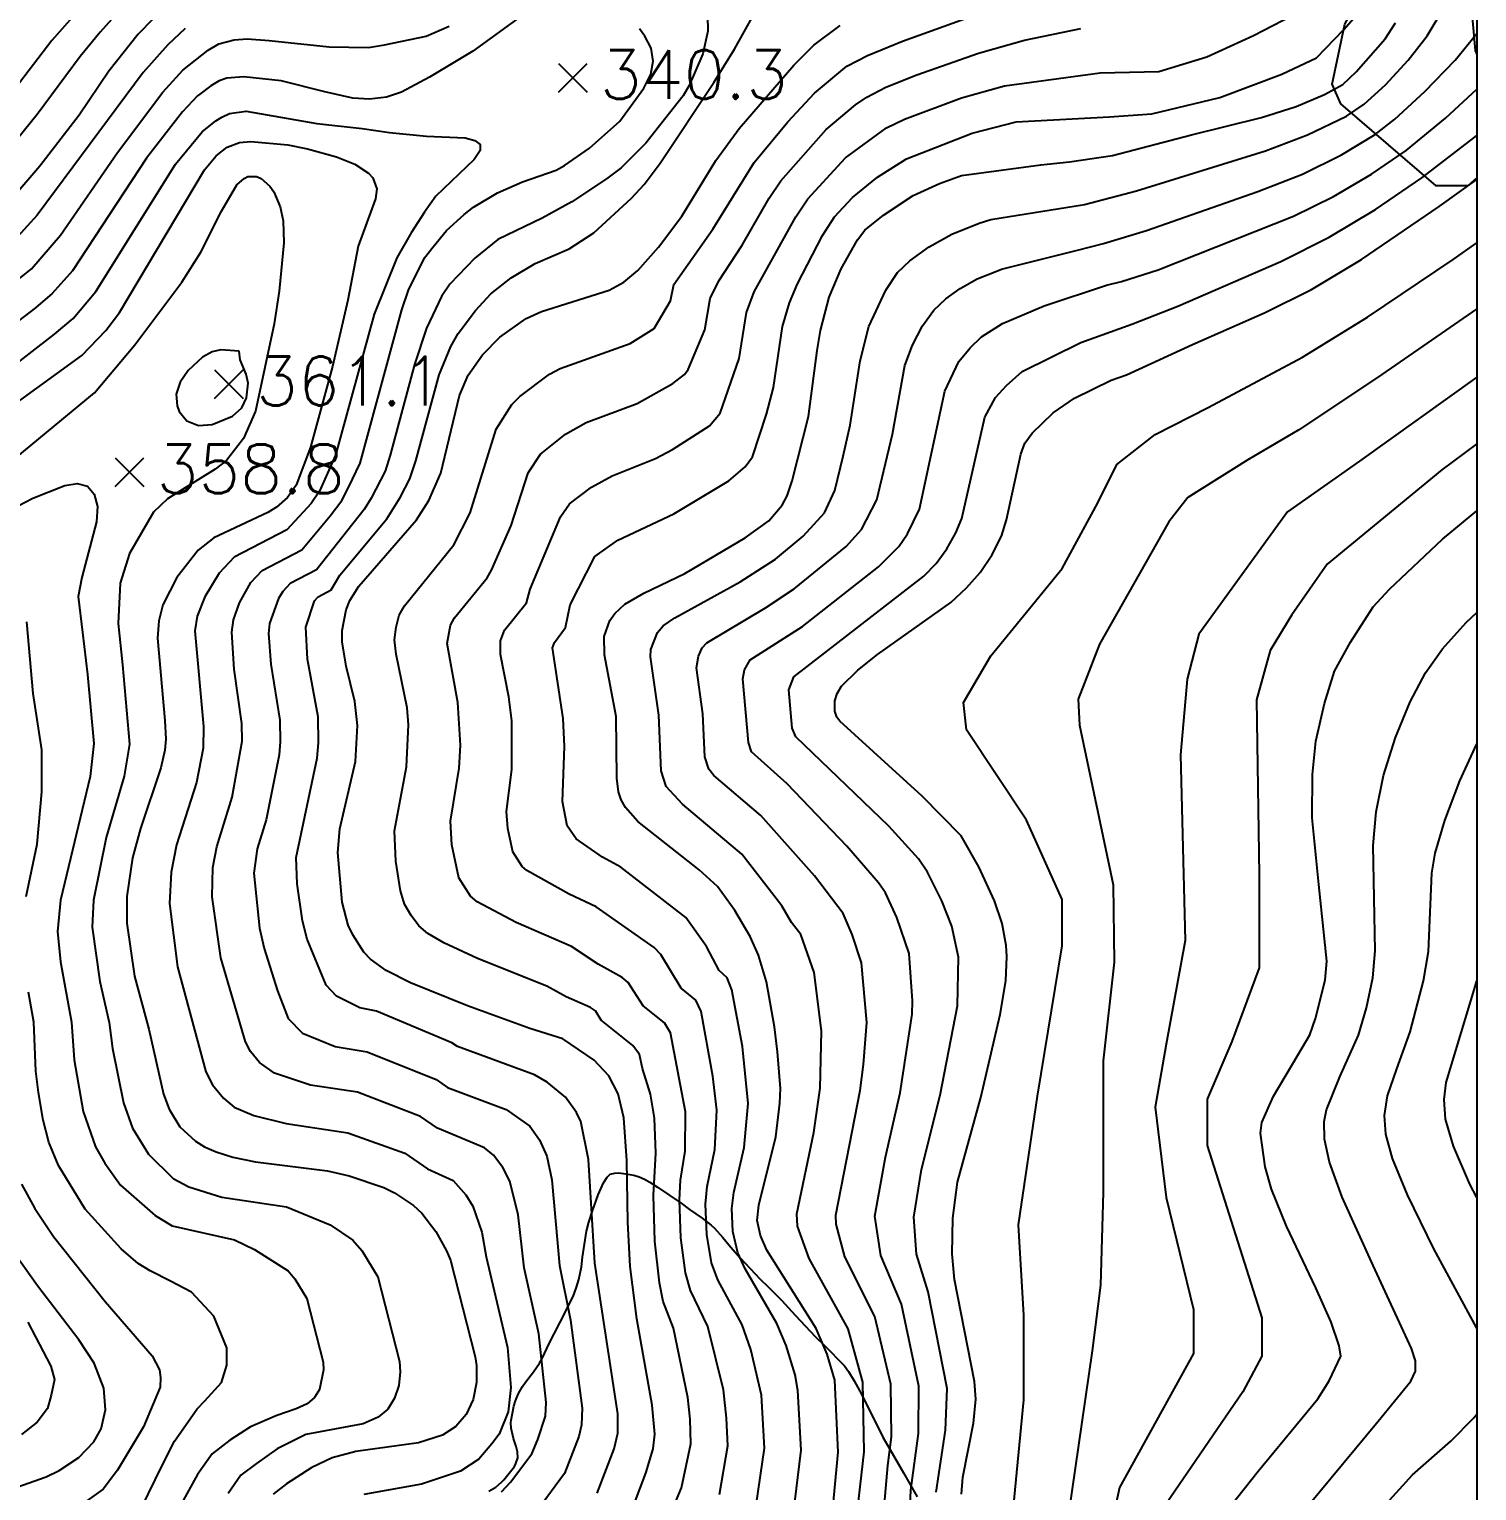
# Model space of a CAD drawing. Extents: x 197794 to 200030, y 561152 to 563931.
# Drawn here: x 199732.8 to 200000, y 562998.3 to 563268.1 of the extents above; entities that cross this region are included whole.
import ezdxf

# ---------------------------------------------------------------- set-up
doc = ezdxf.new("R2010")
doc.units = 0
for name, color, linetype in [('F0017111', 30, 'CONTINUOUS'), ('F0017114', 7, 'CONTINUOUS'), ('F0027132', 7, 'CONTINUOUS'), ('F0027217', 7, 'CONTINUOUS'), ('G0037213', 32, 'CONTINUOUS'), ('H0017334', 7, 'CONTINUOUS')]:
    doc.layers.add(name, color=color, linetype=linetype)
doc.styles.add('NGSW', font='romans.shx', dxfattribs={"bigfont": 'ngsw.shx'})

# ---------------------------------------------------------------- blocks, each defined once
blk = doc.blocks.new('F0027217')
at = {"layer": 'F0027217'}
for p, q in [((-2.652, 2.652), (2.652, -2.652)), ((-2.652, -2.652), (2.652, 2.652))]:
    blk.add_line(p, q, dxfattribs=at)

msp = doc.modelspace()

# ---------------------------------------------------------------- linework, layer by layer
at = {"layer": 'F0017111'}
for points, elevation in [([(199748.88, 563279.45), (199736.97, 563265.98), (199730.21, 563257.12)], 315), ([(199752.26, 563274.7), (199745.91, 563267.57), (199742.23, 563263.08), (199734.3, 563252.32), (199729.32, 563246.23)], 320), ([(199873.82, 562993.7), (199875.32, 563005.84), (199874.68, 563016.85), (199874.18, 563019.76), (199872.53, 563025.16), (199870.8, 563029.23), (199864.94, 563039.3), (199863.58, 563042.27), (199862.67, 563046.22), (199862.48, 563050.42), (199862.87, 563053.38), (199864.78, 563061.71), (199865.49, 563069.79), (199864.48, 563080.32), (199862.49, 563090.77), (199861.62, 563093.04), (199860.18, 563094.37), (199857.83, 563098.8), (199853.99, 563104.15), (199842, 563113.42), (199838.65, 563115.3), (199833.76, 563118.65), (199832.09, 563121.05), (199831.24, 563125.55), (199831.62, 563135.68), (199831.38, 563140.85), (199829.39, 563153.92), (199829.77, 563154.91), (199831.78, 563157.66), (199832.65, 563161.83), (199837.23, 563170.79), (199841.45, 563173.79), (199851.8, 563178.64), (199861.95, 563184.75), (199864.97, 563187.31), (199866.3, 563189.16), (199868.9, 563197.03), (199870.16, 563201.98), (199871.87, 563213.24), (199873.15, 563217.61), (199874.6, 563221.07), (199879.25, 563229.99), (199881.45, 563233.45), (199884.79, 563237.05), (199889.36, 563240.76), (199894.74, 563244.19), (199906.83, 563248.91), (199914.96, 563250.97), (199932.21, 563251.91), (199940.01, 563252.47), (199952.58, 563255.49), (199964.03, 563259.78), (199970.4, 563262.8), (199975.49, 563268.05), (199980.42, 563273.77)], 305), ([(199824.8, 563271.38), (199814.71, 563264.01), (199806.68, 563259.21), (199801.5, 563256.49), (199798.73, 563255.56), (199795.61, 563255.19), (199792.53, 563255.37), (199787.4, 563256.53), (199779.33, 563258.54), (199772.4, 563259.33), (199769.31, 563259.08), (199767.85, 563258.54), (199766.33, 563257.63), (199764.28, 563256.09), (199763.88, 563255.77), (199761.09, 563252.81), (199754.44, 563244.27), (199740.77, 563223.52), (199737.06, 563219.29), (199733.98, 563216.64), (199701.77, 563192.11)], 340), ([(199885.14, 562989.93), (199886.91, 563005.52), (199886.67, 563018.38), (199883.98, 563028.21), (199876.74, 563041.24), (199874.62, 563047.19), (199874.5, 563049.43), (199877.61, 563064.48), (199878.77, 563072.66), (199879.03, 563083.21), (199877.68, 563094), (199875.21, 563101.04), (199873.48, 563103.24), (199871.72, 563106.32), (199864.35, 563115.83), (199853.4, 563125.05), (199850.37, 563128.35), (199849.48, 563131.21), (199849.02, 563141.49), (199847.47, 563152.28), (199847.57, 563153.61), (199848.75, 563156.76), (199849.85, 563157.97), (199852, 563159.47), (199864.04, 563166.1), (199870.56, 563170.28), (199875.68, 563174.52), (199879.57, 563178.85), (199881.48, 563182.98), (199883.04, 563189.26), (199884.31, 563195.01), (199886.16, 563206.87), (199887.78, 563213.21), (199890.93, 563219.93), (199893.09, 563223.17), (199895.38, 563225.37), (199898.94, 563227.92), (199903.09, 563230.26), (199908.12, 563232.27), (199910.3, 563232.96), (199927.61, 563235.71), (199937.16, 563238.24), (199960.98, 563245.63), (199968.78, 563248.6), (199975.98, 563252.06), (199979.23, 563254.28), (199983.14, 563257.85), (199987.35, 563262.35), (199990.84, 563266.87), (199993.63, 563271.51)], 295), ([(199715.59, 563209.76), (199733.22, 563223.86), (199738.56, 563230.08), (199749.1, 563245.36), (199757.46, 563256.46), (199761.13, 563260.5), (199765.81, 563264.23), (199767.79, 563265.37), (199770.63, 563266.15), (199773.05, 563266.32), (199777.08, 563266.01), (199788.2, 563264.86), (199795.45, 563264.74), (199798.37, 563265.18), (199806.05, 563266.81), (199810.32, 563268.64)], 335), ([(199857.99, 563270.62), (199858.09, 563267.71), (199857.12, 563263.55), (199854.63, 563257.73), (199853.53, 563255.8), (199846.6, 563247.08), (199842.06, 563242.52), (199839.38, 563240.48), (199832.94, 563236.26), (199827.46, 563233.23), (199819.31, 563229.25), (199815.08, 563225.83), (199810.46, 563221.04), (199808.88, 563218.75), (199806.12, 563212.91), (199803.92, 563206.2), (199799.45, 563189.5), (199798.49, 563186.55), (199795.92, 563181.51), (199794.66, 563179.42), (199785.83, 563168.3), (199780.95, 563165.77), (199779.59, 563164.3), (199778.82, 563163.01), (199777.18, 563158.42), (199776.97, 563156.57), (199777.41, 563150.91), (199779.07, 563140.58), (199779.13, 563136.56), (199778.96, 563134.16), (199776.53, 563122.15), (199774.88, 563116.83), (199774.28, 563112.31), (199775.3, 563102.19), (199776.15, 563098.43), (199778.63, 563090.62), (199780.61, 563085.52), (199783.22, 563082.81), (199789.28, 563080.36), (199795.16, 563079.37), (199807.93, 563074.22), (199810.02, 563072.8), (199820.87, 563068.73), (199825.18, 563065.65), (199827.02, 563063.11), (199828.36, 563060.12), (199829.24, 563055.72), (199830.67, 563039.92), (199832.72, 563029.84), (199834.84, 563013.59), (199834.77, 563010.54), (199834.26, 563008.39), (199831.59, 563001.54), (199826.64, 562994.77)], 335), ([(199837.62, 562997.91), (199840.77, 563006.11), (199841.45, 563008.98), (199841.44, 563012.53), (199837.18, 563040.34), (199836.03, 563059.49), (199834.64, 563066.49), (199833.84, 563068.18), (199831.82, 563071.01), (199828.42, 563073.75), (199826.08, 563075.13), (199811.87, 563080.31), (199810.83, 563081.02), (199796.93, 563086.86), (199793.81, 563087.49), (199789.52, 563089.64), (199787.59, 563091.65), (199784.13, 563100.13), (199783.22, 563103.52), (199782.29, 563110.35), (199782.05, 563115.22), (199785.98, 563133.53), (199786.17, 563136.4), (199786.12, 563141.18), (199784.16, 563151.85), (199783.87, 563157.76), (199785.44, 563162.6), (199786.12, 563163.34), (199788.56, 563164.6), (199790.16, 563167.31), (199798.8, 563177.72), (199801.28, 563181.65), (199803.08, 563185.08), (199804.19, 563188.4), (199808.48, 563204.29), (199810.63, 563209.52), (199811.96, 563211.94), (199815.17, 563216.16), (199818.01, 563219.23), (199821.78, 563222.21), (199826.19, 563224.86), (199832.44, 563227.58), (199837.03, 563230.5), (199843.98, 563236.9), (199846.3, 563239.44), (199849.24, 563243.38), (199859.15, 563258.24), (199862.98, 563264.39), (199866.56, 563270.78)], 330), ([(199850.7, 562992.83), (199853.22, 562998.88), (199854.93, 563007.02), (199854.79, 563011.59), (199854.36, 563015.56), (199851.7, 563028.37), (199849.85, 563033.29), (199849.17, 563036.75), (199848.31, 563044.43), (199848.02, 563052.82), (199848.47, 563060.65), (199848.22, 563067.1), (199847.48, 563071.52), (199845.98, 563076.27), (199845.48, 563078.88), (199844.25, 563080.54), (199838.39, 563085.2), (199837.35, 563086.95), (199836.42, 563087.54), (199831.9, 563089.49), (199828.35, 563091.5), (199815.57, 563096.6), (199809.34, 563099.47), (199806.38, 563101.22), (199804.73, 563102.59), (199803.33, 563104.52), (199802.1, 563106.63), (199801.33, 563109.05), (199800.49, 563114.56), (199800.25, 563120.14), (199802.42, 563131.95), (199802.83, 563139.68), (199802.55, 563142.82), (199800.53, 563152.76), (199800.24, 563155.39), (199800.54, 563157.73), (199801.12, 563159.94), (199802.07, 563161.69), (199811.21, 563172.91), (199814.22, 563178.81), (199818.99, 563194.29), (199821.86, 563198.8), (199823.35, 563200.3), (199828.87, 563204.44), (199830.78, 563205.44), (199843.74, 563210.11), (199848.17, 563212.88), (199851.15, 563217.94), (199851.82, 563220.95), (199858.97, 563231.19), (199866.62, 563243.47), (199872.86, 563250.98), (199877.78, 563256.29), (199883.74, 563261.26), (199887.53, 563263.26), (199894, 563265.91), (199906.31, 563270.34)], 320), ([(199867.01, 562995.68), (199868.52, 563006.23), (199867.97, 563016.01), (199865.99, 563024.4), (199864.43, 563028.94), (199859.91, 563037.29), (199858.77, 563040.43), (199857.89, 563045.63), (199857.66, 563051.22), (199857.94, 563054.51), (199859.34, 563061.36), (199859.72, 563068.56), (199858.98, 563074.89), (199856.82, 563086.8), (199855.83, 563088.87), (199853.15, 563091.09), (199849.4, 563097.3), (199848.13, 563098.61), (199837.45, 563106.11), (199832.45, 563108.43), (199824.63, 563112.84), (199823.81, 563113.53), (199822.1, 563116.24), (199821.16, 563120.58), (199820.91, 563123.74), (199821.86, 563131.45), (199821.86, 563140.46), (199821.31, 563144.88), (199819.77, 563152.71), (199819.77, 563155.19), (199820.54, 563157.17), (199824.57, 563162.25), (199825.26, 563164.76), (199830.87, 563178.12), (199832.53, 563180.51), (199836.61, 563183.59), (199840.41, 563185.63), (199848.42, 563188.84), (199851.55, 563190.51), (199858.35, 563194.87), (199860.37, 563197.22), (199863.82, 563207.3), (199865.19, 563215.81), (199866.62, 563219.63), (199874.32, 563233.45), (199876.51, 563236.79), (199883.5, 563244.34), (199891.07, 563249.88), (199894.36, 563251.48), (199904.88, 563255.44), (199912.81, 563257.61), (199930.5, 563260.06), (199941.29, 563260.26), (199950.19, 563262.96), (199958.78, 563266.94), (199965.94, 563270.59)], 310), ([(199761.57, 563268.23), (199758.39, 563265.23), (199753.84, 563260.11), (199734.28, 563233.74), (199729.39, 563228.42)], 330), ([(199819.99, 562998.16), (199821.62, 562999.91), (199825.55, 563005.17), (199826.69, 563007.82), (199828.09, 563012.1), (199828.24, 563014.65), (199826.9, 563027.31), (199824.15, 563039.51), (199823.04, 563049.28), (199821.53, 563055.48), (199820.2, 563058.03), (199818.53, 563060.28), (199816.84, 563061.66), (199808.18, 563065.29), (199805.04, 563067.43), (199793.4, 563071.88), (199784.75, 563073.23), (199778.06, 563075.4), (199775.32, 563077.36), (199773.62, 563079.4), (199772.71, 563081.19), (199768.18, 563096.72), (199766.56, 563107.95), (199766.69, 563113.4), (199767.45, 563117.18), (199770.24, 563126.37), (199772.09, 563136.71), (199772.02, 563139.97), (199770.66, 563149.97), (199770.18, 563156.82), (199770.49, 563159.08), (199771.64, 563162.23), (199773.73, 563166), (199775.78, 563168.21), (199783.11, 563172), (199788.36, 563178.25), (199790.51, 563181.13), (199791.75, 563183.49), (199793.9, 563188.01), (199801.6, 563216.3), (199802.82, 563219.92), (199805.75, 563225.92), (199807.34, 563227.95), (199809.85, 563230.95), (199813.09, 563233.92), (199814.84, 563235.26), (199819.26, 563237.92), (199823.87, 563239.9), (199830.05, 563242.07), (199831.61, 563242.94), (199836.2, 563246.15), (199841.84, 563251.11), (199846.26, 563257.2), (199847.53, 563259.78), (199847.96, 563262.18), (199847.59, 563264.58), (199846.45, 563266.82), (199845.47, 563268.14)], 340), ([(199860.21, 562997.65), (199861.73, 563006.63), (199861.54, 563011.72), (199860.97, 563016.96), (199858.06, 563028.66), (199854.88, 563035.29), (199853.97, 563038.59), (199853.1, 563045.03), (199852.84, 563052.02), (199853, 563055.64), (199853.91, 563061.01), (199853.95, 563068.29), (199851.15, 563082.84), (199850.04, 563084.7), (199846.12, 563087.82), (199843.38, 563092.12), (199842.28, 563093.08), (199837.8, 563095.53), (199832.9, 563098.81), (199822.68, 563103.24), (199815.51, 563107.03), (199814.27, 563108.06), (199812.1, 563111.44), (199810.83, 563117.57), (199810.58, 563121.94), (199812.14, 563131.7), (199812.42, 563135.96), (199811.93, 563143.85), (199809.93, 563154.71), (199810.59, 563158.12), (199811.3, 563159.43), (199817.36, 563166.84), (199818.14, 563168.26), (199821.77, 563176.49), (199824.93, 563186.2), (199827.19, 563189.65), (199831.78, 563193.38), (199835.59, 563195.53), (199845.04, 563199.03), (199851.58, 563202.7), (199853.77, 563204.36), (199854.44, 563205.28), (199857.49, 563212.62), (199858.51, 563218.38), (199860.09, 563221.65), (199864.41, 563228.22), (199869.39, 563236.91), (199871.57, 563240.13), (199879.89, 563249.56), (199885.3, 563254.14), (199887.41, 563255.57), (199890.94, 563257.37), (199896.67, 563259.69), (199908.05, 563263.66), (199916.52, 563266.07), (199926.94, 563268.25)], 315), ([(199889.72, 562984.63), (199891.28, 563002.98), (199891.98, 563008.31), (199891.86, 563018.01), (199888.89, 563030.49), (199883.36, 563041.51), (199881.78, 563047.56), (199881.69, 563049.24), (199886.16, 563072.22), (199886.81, 563077.03), (199887.41, 563084.75), (199886.45, 563095.75), (199884.71, 563100.99), (199883.02, 563104.87), (199877.73, 563111.81), (199867.87, 563122.99), (199859.16, 563130.34), (199858.25, 563131.54), (199857.54, 563133.83), (199857.14, 563141.74), (199855.98, 563150.25), (199856.36, 563152.39), (199857.04, 563153.94), (199857.87, 563154.84), (199868.72, 563161.29), (199873.98, 563164.79), (199883.59, 563172.62), (199886.45, 563175.74), (199889.29, 563181.25), (199892.13, 563193.36), (199894.43, 563206.03), (199895.83, 563209.8), (199897.68, 563213.33), (199899.78, 563216.23), (199901.99, 563218.35), (199904.66, 563220.25), (199907.77, 563222.01), (199911.55, 563223.52), (199912.3, 563223.79), (199926.27, 563227.34), (199931.11, 563228.57), (199939.04, 563230.93), (199959.6, 563238.13), (199967.82, 563241.35), (199975.05, 563244.92), (199981.22, 563248.68), (199984.89, 563251.46), (199990.44, 563256.57), (199995.99, 563262.38), (200000, 563267.28)], 290), ([(199894.8, 562980.91), (199895.56, 562998.48), (199896.95, 563008.91), (199897.04, 563017.63), (199893.8, 563032.77), (199889.98, 563041.77), (199888.88, 563049.05), (199890.87, 563059.9), (199893.56, 563071.78), (199895.79, 563086.29), (199895.87, 563088.79), (199895.22, 563097.5), (199892.98, 563104.12), (199890.83, 563108.7), (199889.56, 563110.53), (199883.74, 563117.3), (199872.71, 563128.79), (199866.12, 563134.73), (199865.59, 563136.44), (199864.5, 563148.21), (199864.82, 563149.86), (199865.89, 563151.71), (199875.52, 563157.84), (199889.59, 563168.89), (199893.33, 563172.62), (199894.92, 563174.98), (199897.11, 563179.51), (199901.81, 563201.26), (199904.42, 563206.74), (199906.48, 563209.29), (199908.6, 563211.32), (199912.45, 563213.76), (199920.14, 563217.01), (199931.68, 563220.83), (199934.41, 563221.51), (199941.18, 563223.68), (199966.19, 563233.6), (199973.56, 563237.21), (199980.57, 563241.33), (199986.96, 563245.7), (199994.23, 563251.69), (200000, 563257)], 285), ([(199704.68, 563186.38), (199737.48, 563211.78), (199740.89, 563214.72), (199745.1, 563219.66), (199759.79, 563243.19), (199764.72, 563249.16), (199767.23, 563251.15), (199768.36, 563251.85), (199769.77, 563252.56), (199772.84, 563252.98), (199785.92, 563250.7), (199794.28, 563249.75), (199799.33, 563249.02), (199806.15, 563248.35), (199813.3, 563248.03), (199815.03, 563247.52), (199816.06, 563246.81), (199816.03, 563245.72), (199814.93, 563244.07), (199807.85, 563237.26), (199805.75, 563234.35), (199803.31, 563230.48), (199800.69, 563225.91), (199796.45, 563215.48), (199789.31, 563189.48), (199786.37, 563182.83), (199784.83, 563180.53), (199780.38, 563175.7), (199770.61, 563170.64), (199767.88, 563167.7), (199765.21, 563163.3), (199763.8, 563159.74), (199763.39, 563157.06), (199764.97, 563139.37), (199764.92, 563135.42), (199763.68, 563129.06), (199760.02, 563117.53), (199759.01, 563112.5), (199758.7, 563106.76), (199760.2, 563095.02), (199765.42, 563075.67), (199766.63, 563073.27), (199768.69, 563070.78), (199770.62, 563069.16), (199774.24, 563067.62), (199780.23, 563066.1), (199791.63, 563064.39), (199802.14, 563060.63), (199806.33, 563057.78), (199811.04, 563055.61), (199813.38, 563052.96), (199814.7, 563050.85), (199816.36, 563046.08), (199817.15, 563041.49), (199821.07, 563024.78), (199821.72, 563017.43), (199821.24, 563012.94), (199819.52, 563008.8), (199818.21, 563007.03), (199815.78, 563004.19), (199812.41, 563001.95), (199805.22, 562999.55), (199794.58, 562997.65)], 345), ([(199900.23, 562998.11), (199901.92, 563009.51), (199902.23, 563017.25), (199898.71, 563035.05), (199896.6, 563042.04), (199896.07, 563048.86), (199897.49, 563057.61), (199900.95, 563071.34), (199904.17, 563087.83), (199904.34, 563096.81), (199903.13, 563102.56), (199901.25, 563107.25), (199898.63, 563112.53), (199896.94, 563114.97), (199891.45, 563121.03), (199874.31, 563137.52), (199873.64, 563139.06), (199873.01, 563146.17), (199873.91, 563148.58), (199897.95, 563167.12), (199900.2, 563169.51), (199902.17, 563172.2), (199903.85, 563175.15), (199904.93, 563177.78), (199909.19, 563196.48), (199911.17, 563200.14), (199913.17, 563202.34), (199916.1, 563204.92), (199926.91, 563210.29), (199936.32, 563213.65), (199944.81, 563217), (199963.85, 563225.21), (199972.74, 563229.7), (199981.31, 563234.81), (199989.87, 563240.65), (199998.93, 563247.59), (200000, 563248.49)], 280), ([(199719.99, 563180.51), (199744.88, 563200.97), (199752.32, 563209.84), (199760.97, 563221.4), (199764.49, 563226.91), (199768.27, 563234.48), (199771.13, 563239.36), (199772.46, 563240.56), (199773.18, 563240.89), (199774.77, 563240.91), (199775.61, 563240.55), (199777.23, 563239.15), (199777.96, 563238.1), (199779.14, 563235.3), (199779.67, 563232.73), (199779.79, 563228.65), (199778.96, 563219.74), (199778.01, 563213.73), (199774.56, 563197.61), (199772.36, 563192.58), (199769.2, 563188.48), (199767.1, 563186.87), (199758.34, 563181.42), (199755.75, 563178.94), (199751.33, 563171.34), (199749.62, 563165.88), (199749.25, 563158.4), (199750.03, 563150.75), (199751.32, 563136.14), (199750.35, 563130.24), (199747.02, 563118.92), (199744.69, 563107.36), (199744.43, 563102.35), (199745.82, 563092.34), (199747.59, 563084.78), (199748.17, 563079.94), (199750.19, 563069.93), (199751.84, 563065.29), (199754.8, 563060.47), (199759.36, 563056), (199762.27, 563054.42), (199768.37, 563052.55), (199780.28, 563050.77), (199788.36, 563047.45), (199792.55, 563044.59), (199794.21, 563042.69), (199797.13, 563037.8), (199801.16, 563022.18), (199801.26, 563020.28), (199801, 563017.79), (199800.25, 563015.44), (199798.99, 563013.43), (199797.23, 563011.9), (199794.45, 563010.69), (199783.84, 563008.76), (199778.58, 563006.08), (199774.77, 563003.37), (199771.88, 563001.25), (199769.51, 562997.85)], 355), ([(199913.36, 562983.82), (199916.39, 563015.12), (199916.39, 563030.77), (199915.38, 563047.42), (199918.92, 563071.15), (199923.46, 563098.91), (199923.46, 563107.49), (199916.9, 563122.13), (199905.79, 563138.79), (199905.28, 563143.84), (199910.33, 563152.42), (199923.46, 563168.57), (199930.03, 563180.68), (199933.56, 563187.75), (199940.63, 563193.3), (199950.39, 563198.26), (199967.83, 563207.57), (199979.82, 563214.94), (199995.65, 563225.57), (200000, 563228.68)], 270), ([(200000, 563216.48), (199981.68, 563203.79), (199967.17, 563194.16), (199957.72, 563188.63), (199946.69, 563181.69), (199943.16, 563177.15), (199930.39, 563154.61), (199926.44, 563144.44), (199926.65, 563139.66), (199932.88, 563110.18), (199933.06, 563095.88), (199931.04, 563077.71), (199931.04, 563064.08), (199931.04, 563053.48), (199930.54, 563036.32), (199929.02, 563024.2), (199923.97, 562989.37)], 265), ([(200000, 563203.85), (199978.34, 563188.34), (199965.06, 563179), (199948.72, 563156.45), (199946.53, 563148.13), (199945.34, 563134.19), (199946.19, 563099.92), (199942.66, 563080.74), (199940.64, 563069.13), (199942.66, 563052.47), (199947.71, 563031.77), (199947.71, 563023.7), (199934.07, 562998.96), (199929.02, 562975.74)], 260), ([(200000, 563191.58), (199993.53, 563186.74), (199972.4, 563169.36), (199965.89, 563159.99), (199961.85, 563153.43), (199959.32, 563144.34), (199959.83, 563112.03), (199959.83, 563094.87), (199954.78, 563081.24), (199950.23, 563070.64), (199950.23, 563062.06), (199960.33, 563030.26), (199960.33, 563023.19), (199956.8, 563016.63), (199942.66, 562995.93)], 255), ([(199730.63, 563180.05), (199733.47, 563181.56), (199739.35, 563183.88), (199741.68, 563184.24), (199743.54, 563183.74), (199744.77, 563182.3), (199745.38, 563180), (199745.25, 563177.2), (199742.5, 563166.87), (199741.81, 563163.41), (199742.65, 563156.74), (199743.56, 563148.99), (199744.75, 563136.25), (199744.07, 563130.14), (199738.57, 563107.33), (199738.01, 563101.59), (199738.6, 563095.97), (199740.61, 563084.81), (199741.11, 563077.86), (199742.78, 563068.33), (199745.02, 563061.83), (199746.74, 563058.8), (199749.68, 563054.76), (199756.05, 563049.17), (199759.21, 563047.27), (199770.71, 563044.63), (199774.39, 563042.85), (199780.62, 563038.92), (199781.86, 563037.49), (199784.05, 563033.83), (199787.08, 563022.11), (199787.15, 563020.69), (199786.39, 563017.05), (199785.45, 563015.55), (199784.13, 563014.4), (199782.05, 563013.49), (199778.49, 563012.23), (199773.63, 563010.16), (199769.81, 563007.71), (199766.59, 563005.14), (199763.86, 563001.32), (199760.97, 562996.14)], 360), ([(199732.27, 563108.04), (199734.27, 563117.69), (199735.15, 563127.33), (199735.15, 563135.1), (199733.51, 563145.49), (199732.35, 563158.71)], 365), ([(199968.94, 562995.68), (199981.77, 563011.22), (199987.84, 563018.6), (199988.71, 563020.43), (199988.69, 563022.34), (199987.97, 563024.61), (199980.89, 563039.94), (199975.18, 563052.54), (199972.82, 563059.01), (199971.91, 563063.25), (199971.81, 563066.5), (199972.24, 563068.64), (199974.75, 563074.77), (199978.14, 563082.43), (199979.65, 563087.48), (199980.84, 563093.02), (199981.22, 563098.02), (199980.9, 563117.46), (199981.42, 563123.64), (199982.79, 563130.36), (199984.98, 563137.38), (199987.68, 563143.92), (199990.54, 563149.28), (199993.65, 563153.74), (199998.05, 563158.58), (200000, 563160.44)], 245), ([(199753.57, 562995.34), (199757.31, 563002.89), (199759.65, 563007.48), (199763.82, 563013.49), (199765.2, 563014.92), (199768.3, 563018.34), (199769.25, 563021.52), (199769.25, 563024.7), (199766.87, 563030.6), (199762.73, 563034.98), (199758.91, 563037.04), (199755.13, 563038.92), (199752.91, 563040.3), (199749.8, 563043), (199743.14, 563050.33), (199738.19, 563058.37), (199736.41, 563062.71), (199735.37, 563066.73), (199734.53, 563071.84), (199734.05, 563075.78), (199733.64, 563084.84), (199732.68, 563090.39)], 365), ([(199731.37, 563054.91), (199733.84, 563050.46), (199737.31, 563045.26), (199746.82, 563033.25), (199755.5, 563023.26), (199756.84, 563020.66), (199757.05, 563019.26), (199756.98, 563017.44), (199753.89, 563010.13), (199749.12, 563002.14), (199746.45, 562998.64), (199743.44, 562996.46)], 370), ([(199732.55, 563029.46), (199736.81, 563021.34), (199737.46, 563018.86), (199736.87, 563016), (199736.16, 563013.51), (199734.25, 563011.01), (199731.4, 563008.76)], 380), ([(199982.7, 562995.34), (199988.14, 563001.3), (199995.19, 563007.52), (199999.47, 563011.83), (200000, 563012.51)], 240)]:
    msp.add_lwpolyline(points, dxfattribs=dict(at, elevation=elevation))
at = {"layer": 'F0017111', "elevation": 360, "flags": 128}
msp.add_lwpolyline([(199771.56, 563208.66), (199768.16, 563208.92), (199766.57, 563208.56), (199764.76, 563207.59), (199762.12, 563205.07), (199760.66, 563202.92), (199759.94, 563200.75), (199760.09, 563198.58), (199760.47, 563197.54), (199761.9, 563195.79), (199764.07, 563194.96), (199766.59, 563195.12), (199770.32, 563196.66), (199772.03, 563198.23), (199772.91, 563200.07), (199773.21, 563202.79), (199772.84, 563204.42), (199771.74, 563207.08)], close=True, dxfattribs=at)
at = {"layer": 'F0017111', "flags": 128}
for points, elevation in [([(200000, 563028.35), (199992.05, 563042.97), (199987.2, 563052.95), (199984.45, 563059.69), (199983.19, 563064.13), (199982.96, 563067.59), (199983.54, 563071.24), (199985.24, 563076.19), (199987.69, 563083.04), (199990.17, 563092.45), (199991.06, 563097.86), (199991.71, 563112.3), (199992.34, 563115.99), (199994.12, 563122.06), (199996.9, 563129.37), (200000, 563136.2)], 240), ([(200000, 563052.45), (199998.7, 563054.92), (199995.68, 563061.94), (199994.25, 563066.92), (199993.97, 563070.57), (199994.37, 563073.67), (199999.73, 563091.44), (200000, 563092.47)], 235)]:
    msp.add_lwpolyline(points, dxfattribs=dict(at, elevation=elevation))
at = {"layer": 'F0017114'}
for points, elevation in [([(199758.35, 563272.74), (199752.93, 563267.18), (199747.49, 563260.34), (199742.04, 563252.23), (199734.77, 563242.82), (199729.95, 563237.24)], 325), ([(199844.52, 562996.03), (199846.6, 563001.59), (199847.95, 563006.07), (199848.31, 563008.77), (199847.76, 563014.16), (199844.98, 563030.07), (199843.75, 563039.73), (199843.28, 563047.93), (199843.11, 563059.32), (199842.53, 563067.18), (199841.5, 563071.59), (199839.82, 563074.91), (199837.11, 563077.83), (199831.33, 563081.77), (199825.24, 563083.68), (199813.72, 563087.82), (199803.2, 563092.1), (199798.7, 563094.35), (199795.81, 563096.46), (199794.58, 563097.77), (199792.51, 563100.94), (199791.7, 563102.73), (199790.58, 563106.97), (199789.74, 563116.13), (199790.11, 563120.54), (199793, 563132.91), (199793.43, 563139.57), (199792.91, 563143.99), (199791.28, 563150.53), (199790.54, 563155.05), (199790.56, 563157.1), (199791.29, 563160.9), (199791.99, 563162.63), (199793.67, 563165.27), (199804.27, 563177.56), (199806.56, 563181.1), (199808.77, 563186.13), (199812.25, 563200.48), (199813.85, 563204.26), (199816.45, 563208.01), (199819.67, 563211.25), (199824.54, 563214.71), (199827.38, 563216), (199839.84, 563219.91), (199842.57, 563221.41), (199845.14, 563223.53), (199848.94, 563227.88), (199853.29, 563233.6), (199859.53, 563243.83), (199863.84, 563249.79), (199873.92, 563261.47), (199877.63, 563265.13), (199882.52, 563268.75)], 325), ([(199881.01, 562993.73), (199882.12, 563005.44), (199881.49, 563018.76), (199880.08, 563023.55), (199878.05, 563028.3), (199868.98, 563042.78), (199867.77, 563045.44), (199867.16, 563048.21), (199867.45, 563051.03), (199870.61, 563063.64), (199871.36, 563069.9), (199871.46, 563072.59), (199870.93, 563079.37), (199870.37, 563083.98), (199868.91, 563092.25), (199867.41, 563097.2), (199865.88, 563100.66), (199863.03, 563105.45), (199859.87, 563109.85), (199856.49, 563112.93), (199845.13, 563121.84), (199842.88, 563124.47), (199842.09, 563125.85), (199841.57, 563127.35), (199841.29, 563129.84), (199841.14, 563141.24), (199839, 563152.65), (199838.92, 563155.98), (199839.99, 563158.94), (199840.91, 563160.25), (199842.75, 563161.96), (199846.28, 563163.99), (199853.79, 563167.62), (199864.93, 563174.21), (199869.35, 563177.33), (199871.78, 563180.24), (199872.7, 563181.97), (199873.66, 563184.72), (199876.67, 563196.62), (199878.24, 563208.82), (199878.88, 563212.51), (199880.47, 563218.65), (199882.65, 563223.84), (199885.72, 563229.21), (199887.07, 563231.02), (199890.47, 563233.79), (199895.96, 563237.38), (199900.84, 563239.63), (199904.88, 563241.09), (199919.53, 563243.07), (199924.81, 563243.61), (199932.77, 563244.8), (199947.36, 563248.59), (199960.25, 563251.81), (199966.65, 563253.82), (199971.92, 563256.02), (199975.26, 563257.88), (199977.71, 563260.2), (199983.1, 563266.3), (199985, 563269.26)], 300), ([(199725.82, 563195.8), (199742.51, 563207.84), (199746.94, 563212.47), (199749.44, 563215.8), (199765.14, 563242.11), (199767.32, 563244.71), (199769.37, 563246.32), (199771.6, 563247.19), (199773.7, 563247.35), (199780.56, 563246.72), (199784.17, 563246.01), (199789.54, 563244.55), (199792.92, 563243.17), (199795.46, 563241.55), (199796.26, 563240.66), (199796.96, 563238.65), (199796.73, 563236.77), (199793.51, 563228.07), (199791.62, 563218.07), (199788.81, 563205.84), (199784.72, 563190.95), (199782.1, 563183.94), (199780.48, 563181.67), (199778.43, 563179.88), (199776.86, 563178.91), (199766.89, 563174.24), (199763.98, 563171.92), (199760.08, 563166.89), (199757.49, 563161.87), (199756.74, 563158.93), (199756.47, 563155.69), (199757.85, 563140.5), (199758, 563137.03), (199757.81, 563135.05), (199757.11, 563131.74), (199753.32, 563120.6), (199751.85, 563115.17), (199750.81, 563108), (199750.85, 563103.11), (199752.22, 563093.32), (199754.9, 563083.52), (199757.6, 563071.52), (199758.66, 563068.76), (199760.63, 563065.54), (199763.5, 563062.85), (199765.15, 563061.81), (199767.31, 563060.89), (199770.39, 563059.94), (199774.55, 563059.07), (199787.89, 563057.37), (199791.84, 563056.44), (199798.27, 563054.32), (199800.23, 563053.35), (199803.71, 563050.98), (199805.25, 563049.56), (199807.87, 563046.21), (199809.85, 563042.65), (199810.56, 563040.9), (199815.13, 563023.05), (199815.37, 563021.45), (199815.36, 563018.31), (199814.73, 563015.22), (199813.48, 563012.43), (199811.57, 563010.21), (199809.08, 563008.59), (199804.64, 563007.19), (199793.12, 563005.57), (199788.72, 563004.43), (199784.97, 563002.61), (199780.31, 562999.62), (199777.84, 562997.72)], 350), ([(199904.9, 562997.74), (199905.13, 563000.86), (199907.08, 563010.8), (199907.54, 563015.24), (199907.28, 563018.5), (199903.62, 563037.34), (199903.15, 563042.08), (199903.26, 563048.67), (199904.12, 563055.33), (199908.43, 563070.94), (199912.03, 563086.27), (199913.08, 563092.46), (199913.27, 563096.92), (199913.13, 563098.98), (199912.38, 563103.02), (199910.99, 563107.25), (199908.07, 563113.51), (199904.81, 563119.21), (199897.65, 563126.56), (199882.4, 563140.4), (199881.88, 563141.11), (199881.51, 563142.24), (199881.52, 563144.14), (199881.93, 563145.46), (199882.76, 563146.85), (199885.73, 563149.8), (199889.37, 563152.66), (199902.92, 563162.28), (199905.83, 563164.96), (199908.33, 563167.83), (199910.51, 563170.99), (199912.29, 563174.53), (199913.2, 563177.57), (199915.83, 563189.69), (199916.57, 563191.71), (199917.91, 563193.54), (199921.81, 563197.26), (199925.74, 563199.99), (199932.53, 563203.31), (199935.34, 563204.31), (199947.52, 563209.87), (199960.96, 563215.82), (199969.49, 563220.07), (199978.75, 563225.59), (199993.08, 563235.38), (200000, 563240.35)], 275), ([(199951.9, 562992.18), (199959.65, 563001.95), (199970.66, 563015.29), (199972.77, 563018.63), (199974.91, 563023.21), (199974.62, 563025.08), (199973.13, 563029.46), (199970.28, 563035.81), (199964.85, 563047.16), (199962.14, 563054.02), (199960.94, 563058.16), (199960.07, 563064.36), (199960.3, 563066.32), (199962.5, 563071.15), (199967, 563078.75), (199969.2, 563082.5), (199970.26, 563085.51), (199972.04, 563092.61), (199972.33, 563096.11), (199970.83, 563110.23), (199969.61, 563122.53), (199969.65, 563130.51), (199970.28, 563136.69), (199971.92, 563143.67), (199973.76, 563149.59), (199976.69, 563154.97), (199979.74, 563159.73), (199980.85, 563161.48), (199983.9, 563164.77), (199993.7, 563173.97), (200000, 563179.22)], 250), ([(199730.51, 562999.01), (199735.93, 563000.93), (199738.36, 563002.06), (199741.94, 563004.48), (199744.7, 563007.35), (199746.08, 563009.78), (199746.91, 563013.26), (199746.6, 563017.27), (199744.82, 563021.89), (199741.97, 563026.22), (199734.36, 563036.15), (199728.61, 563044.24)], 375)]:
    msp.add_lwpolyline(points, dxfattribs=dict(at, elevation=elevation))
at = {"layer": 'G0037213', "flags": 128}
for points in [[(200000, 563240.65), (199998.38, 563239.2), (199992.53, 563239.19), (199974.89, 563254.34), (199973.29, 563257.92), (199975.66, 563269.05), (199979.11, 563275.35), (199986.21, 563280.18), (199996.46, 563284.18), (199999.67, 563281.2), (199998.81, 563274.51), (199999.73, 563264.17), (200000, 563263.4)], [(199817.66, 562998.243), (199818.911, 562999.023), (199819.997, 562999.909), (199820.421, 563000.393), (199822.38, 563002.849), (199822.64, 563003.369), (199822.97, 563004.437), (199822.952, 563005.511), (199822.692, 563006.527), (199822.213, 563007.978), (199821.764, 563009.891), (199821.681, 563010.882), (199821.745, 563011.402), (199822.228, 563013.987), (199822.535, 563014.962), (199823.125, 563016.313), (199823.833, 563017.571), (199824.399, 563018.362), (199825.909, 563020.269), (199827.024, 563021.917), (199827.52, 563022.861), (199828.735, 563025.412), (199830.746, 563029.361), (199833.212, 563034.197), (199833.79, 563035.714), (199834.25, 563037.361), (199834.721, 563039.669), (199834.945, 563041.481), (199835.687, 563046.269), (199836.117, 563047.927), (199836.789, 563050.017), (199837.85, 563052.969), (199838.782, 563055.153), (199839.484, 563056.21), (199840.062, 563056.765), (199840.818, 563056.966), (199841.638, 563057.02), (199842.524, 563056.926), (199844.401, 563056.584), (199845.393, 563056.283), (199846.379, 563055.87), (199847.347, 563055.328), (199848.77, 563054.39), (199853.127, 563051.452), (199854.704, 563050.266), (199856.989, 563048.685), (199858.677, 563047.393), (199859.28, 563046.791), (199860.839, 563045.062), (199862.244, 563043.339), (199864.039, 563041.356), (199867.748, 563037.415), (199869.224, 563036.01), (199871.716, 563033.461), (199874.208, 563030.747), (199877.91, 563026.758), (199879.528, 563025.188), (199883.301, 563021.383), (199884.034, 563020.344), (199885.073, 563018.656), (199886.101, 563016.744), (199888.139, 563012.731), (199890.39, 563008.252), (199891.648, 563006.003), (199894.164, 563001.648), (199896.68, 562997.239)]]:
    msp.add_lwpolyline(points, dxfattribs=at)
at = {"layer": 'H0017334', "flags": 128}
msp.add_lwpolyline([(197794.53, 563927.44), (200000, 563927.14), (200000, 561152.39), (197793.79, 561152.69)], close=True, dxfattribs=at)

# ---------------------------------------------------------------- block references
at = {"layer": 'F0027217'}
for p in [(199833.13, 563259.13, 340.34), (199769.66, 563202.57, 361.08), (199751.32, 563186.35, 358.79)]:
    msp.add_blockref('F0027217', p, dxfattribs=at)

# ---------------------------------------------------------------- texts
at = {"layer": 'F0027132', "style": 'NGSW'}
for s, p in [('340.3', (199838.13, 563255.23)), ('361.1', (199774.66, 563198.67)), ('358.8', (199756.32, 563182.45))]:
    msp.add_text(s, height=9, dxfattribs=at).set_placement(p)

doc.saveas('drawing.dxf')
